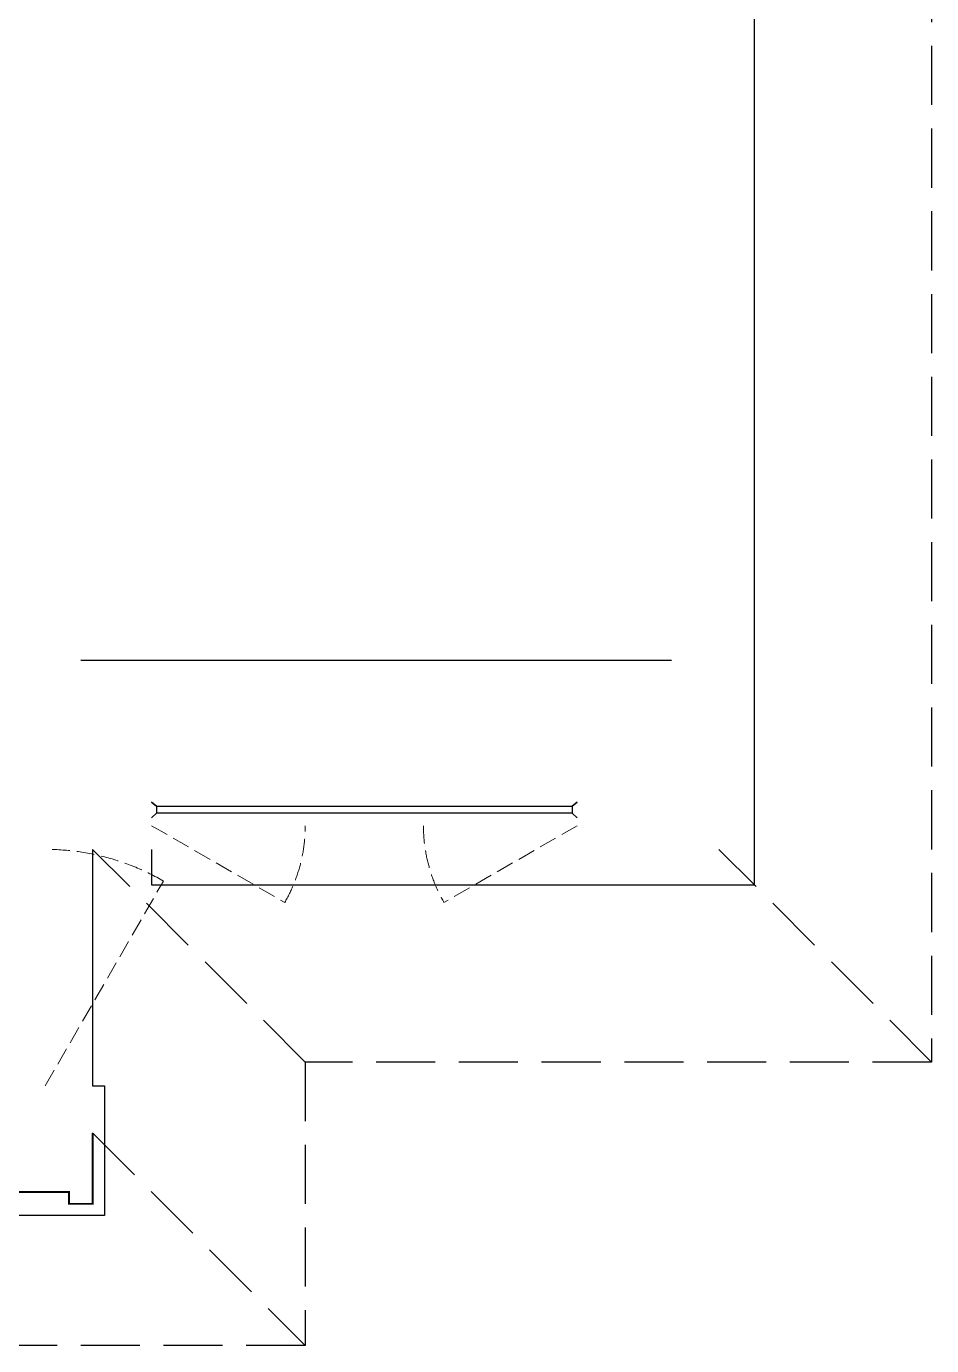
# Model space of a CAD drawing. Extents: x 2803505 to 5851001, y -1372902 to 24339.
# Drawn here: x 3691884 to 3695714, y -893072 to -887489 of the extents above; entities that cross this region are included whole.
import ezdxf
from ezdxf.xclip import XClip

# ---------------------------------------------------------------- set-up
doc = ezdxf.new("R2010")
doc.units = 0
doc.header["$LTSCALE"] = 1000
doc.header["$MEASUREMENT"] = 0
doc.header["$XCLIPFRAME"] = 2
doc.linetypes.add('DASH', pattern=[0.35, 0.25, -0.1])
doc.linetypes.add('DOTE', pattern=[2.42, 2, -0.2, 0.02, -0.2])
doc.layers.get('0').update_dxf_attribs({"linetype": 'CONTINUOUS'})
for name, color, linetype in [('!!电气', 1, 'CONTINUOUS'), ('3-栏杆1', 252, 'CONTINUOUS'), ('3.5方案汇报，与郭总、侯月琴确定户型_t8$0$2020.03.04 -1安徽标准化洋房户型(UA）_t8_t8$0$看线', 154, 'CONTINUOUS'), ('卫生间', 6, 'CONTINUOUS'), ('看线', 185, 'CONTINUOUS')]:
    doc.layers.add(name, color=color, linetype=linetype)
doc.layers.add('DOTE', color=19, linetype='DOTE', lineweight=9)
doc.layers.add('WINDOW', color=146, linetype='CONTINUOUS', lineweight=20)

# ---------------------------------------------------------------- blocks, each defined once
blk = doc.blocks.new('A$C148B7D8E')
at = {"layer": '卫生间', "color": 252, "linetype": 'DASH'}
for p, q in [((-900, -900), (0, 0)), ((1750, -900), (2650, 0)), ((2650, -1200), (1750, -2100))]:
    blk.add_line(p, q, dxfattribs=at)
blk.add_lwpolyline([(16100, 14000), (16100, 15400), (7700, 15400), (7700, 10800), (7300, 10800), (7300, 10000), (900, 10000), (900, 9000), (-900, 9000), (-900, -900), (1750, -900), (1750, -2100), (23450, -2100), (23450, -900), (25100, -900)], dxfattribs=at)
blk = doc.blocks.new('A$C66B635E3')
at = {"color": 252, "const_width": 8}
blk.add_lwpolyline([(47450, -100), (47450, -400), (47350, -400), (47350, -350), (46300, -350), (46300, -100)], dxfattribs=at)
at = {"layer": '3-栏杆1', "color": 252}
for p, q in [((47720.3, 1282.2), (47700, 1300)), ((47700, 1300), (47720.3, 1282.2)), ((49479.7, 1282.2), (49500, 1300)), ((49500, 1300), (49479.7, 1282.2)), ((47720.3, 1252.9), (47700, 1233.1)), ((47700, 1233.1), (47720.3, 1252.9)), ((47720.3, 1282.1), (49479.7, 1282.2)), ((47720.3, 1282.2), (47720.3, 1252.9)), ((49479.7, 1252.9), (47720.3, 1252.9)), ((49479.7, 1282.2), (49479.7, 1252.9)), ((49500, 1233.1), (49479.7, 1252.9))]:
    blk.add_line(p, q, dxfattribs=at)
at = {"layer": '3.5方案汇报，与郭总、侯月琴确定户型_t8$0$2020.03.04 -1安徽标准化洋房户型(UA）_t8_t8$0$看线', "color": 252, "ltscale": 10}
blk.add_line((47400, 1900), (49900, 1900), dxfattribs=at)
at = {"layer": 'WINDOW', "color": 252, "linetype": 'DASH', "ltscale": 0.3}
for points in [[(47700, 1200), (48263.1, 875.4, 0.131485), (48350, 1200)], [(49500, 1200), (48936.9, 875.4, -0.131485), (48850, 1200)], [(47250, 100), (47750, 966, 0.131652), (47250, 1100)]]:
    blk.add_lwpolyline(points, format="xyb", dxfattribs=at)
at = {"layer": '看线', "color": 252}
for points in [[(47700, 1100), (47700, 950), (50250, 950), (50250, 9350), (48599.9, 9350), (48599.9, 9200)], [(47450, 100), (47500, 100), (47500, -450), (46250, -450), (46250, -250)]]:
    blk.add_lwpolyline(points, dxfattribs=at)
at = {"layer": '看线', "color": 252, "ltscale": 0.5}
blk.add_lwpolyline([(47450, 1100), (47450, 100)], dxfattribs=at)
at = {"color": 252, "xscale": -1}
blk.add_blockref('A$C148B7D8E', (50100, 1100), dxfattribs=at)
blk = doc.blocks.new('A$C74D73064')
at = {"layer": 'DOTE', "color": 252}
blk.add_line((-19795, 93136.9), (-19795, 8148.9), dxfattribs=at)

msp = doc.modelspace()

# ---------------------------------------------------------------- block references
at = {"layer": '!!电气'}
msp.add_blockref('A$C66B635E3', (3644713.6, -892072), dxfattribs=at)
at = {"color": 252}
ref = msp.add_blockref('A$C74D73064', (3714796.2, -900311.3), dxfattribs=at)
XClip(ref).set_block_clipping_path([(-72082.5976296387, 50822.2577331646), (-18082.6107620973, 70322.2577319878)])

doc.saveas('drawing.dxf')
